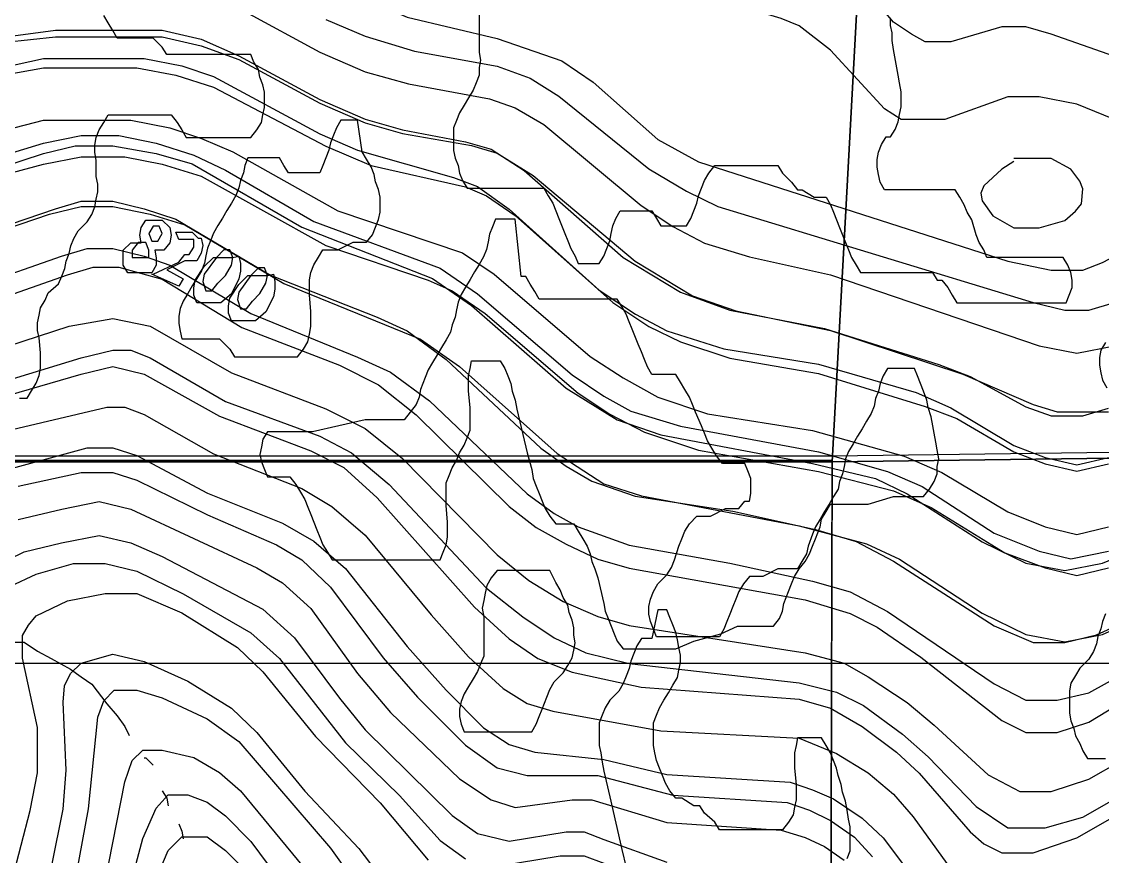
# Model space of a CAD drawing. Extents: x -0.82 to 6.83, y -0.63 to 7.9.
# Drawn here: x 1.383 to 1.7625, y 4.6233 to 4.9164 of the extents above; entities that cross this region are included whole.
import ezdxf

# ---------------------------------------------------------------- set-up
doc = ezdxf.new("R2010")
doc.units = 0
for name, color, linetype in [('Elevations', 7, 'CONTINUOUS'), ('Grid', 7, 'CONTINUOUS'), ('topo', 7, 'CONTINUOUS'), ('topo_grid', 7, 'CONTINUOUS'), ('water', 7, 'CONTINUOUS'), ('white', 7, 'CONTINUOUS')]:
    doc.layers.add(name, color=color, linetype=linetype)

msp = doc.modelspace()

# ---------------------------------------------------------------- linework, layer by layer
at = {"layer": 'Elevations', "color": 1}
for points in [[(1.432391, 4.846686), (1.435026, 4.844041), (1.435553, 4.841395), (1.435026, 4.838749), (1.432917, 4.836103), (1.431335, 4.836103), (1.429753, 4.836103), (1.43028, 4.833457), (1.43028, 4.830811), (1.428697, 4.828166), (1.426589, 4.828166), (1.42448, 4.828166), (1.421845, 4.828166), (1.420262, 4.828166), (1.41868, 4.830811), (1.41868, 4.833457), (1.41868, 4.836103), (1.421318, 4.838749), (1.425008, 4.838749), (1.424482, 4.841395), (1.425008, 4.844041), (1.42659, 4.846686), (1.428173, 4.846686), (1.430281, 4.846686)], [(1.427646, 4.84195), (1.428699, 4.839305), (1.430808, 4.839305), (1.43239, 4.84195), (1.43239, 4.84195), (1.431334, 4.844596), (1.429225, 4.844596), (1.427643, 4.84195)], [(1.445045, 4.840363), (1.446098, 4.840363), (1.446624, 4.837717), (1.446098, 4.835071), (1.444518, 4.832425), (1.442936, 4.832425), (1.440298, 4.832425), (1.433972, 4.82925), (1.439771, 4.826075), (1.438189, 4.82343), (1.428698, 4.827663), (1.429224, 4.827663), (1.438187, 4.831896), (1.440296, 4.834542), (1.441878, 4.834542), (1.443461, 4.837188), (1.443461, 4.839834), (1.441878, 4.839834), (1.43977, 4.839834), (1.438187, 4.839834), (1.437134, 4.84248), (1.43977, 4.84248), (1.442934, 4.84248)], [(1.422901, 4.83351), (1.424481, 4.83351), (1.425536, 4.83351), (1.426589, 4.83351), (1.427645, 4.83351), (1.427645, 4.836156), (1.426589, 4.838802), (1.423954, 4.838802), (1.421845, 4.836156), (1.421845, 4.83351)], [(1.447681, 4.821895), (1.44979, 4.821895), (1.451898, 4.824541), (1.454534, 4.827187), (1.456642, 4.830891), (1.457169, 4.833537), (1.456116, 4.836183), (1.454007, 4.836183), (1.451372, 4.833537), (1.447154, 4.827716), (1.446627, 4.82507)], [(1.45928, 4.834039), (1.459809, 4.831394), (1.459809, 4.828748), (1.45928, 4.826102), (1.456645, 4.82081), (1.452955, 4.817635), (1.449791, 4.817635), (1.4461, 4.817635), (1.44452, 4.817635), (1.443465, 4.820281), (1.443465, 4.822927), (1.443991, 4.825573), (1.447155, 4.830335), (1.450318, 4.83351), (1.454009, 4.83351), (1.457172, 4.83351)], [(1.471407, 4.827716), (1.471933, 4.82507), (1.471933, 4.822424), (1.471407, 4.819778), (1.468772, 4.814487), (1.465081, 4.811312), (1.461918, 4.811312), (1.458227, 4.811312), (1.456644, 4.811312), (1.455591, 4.813958), (1.455591, 4.816603), (1.456118, 4.819249), (1.459281, 4.824012), (1.462445, 4.827187), (1.466135, 4.827187), (1.469299, 4.827187)], [(1.459808, 4.815571), (1.461917, 4.815571), (1.464026, 4.818217), (1.466661, 4.820863), (1.46877, 4.824567), (1.469296, 4.827213), (1.46824, 4.829859), (1.466132, 4.829859), (1.463496, 4.827213), (1.459278, 4.821392), (1.458752, 4.818746)]]:
    msp.add_lwpolyline(points, close=True, dxfattribs=at)
at = {"layer": 'Grid', "color": 1}
for points in [[(0.841862, 4.762337), (0.850825, 4.967945), (0.860316, 5.174108), (0.869279, 5.379743), (0.878242, 5.585879), (1.086508, 5.582175), (1.295302, 5.578471), (1.503572, 5.575296), (1.712366, 5.571592), (1.700767, 5.369133), (1.68969, 5.166674), (1.678618, 4.964214), (1.667546, 4.761755), (1.460861, 4.761755), (1.254704, 4.761755), (1.048547, 4.761755)], [(1.667547, 4.761808), (1.67862, 4.964267), (1.689692, 5.166726), (1.700764, 5.369186), (1.712363, 5.571645), (1.919575, 5.575349), (2.127314, 5.579053), (2.335057, 5.583286), (2.542269, 5.586991), (2.529615, 5.383473), (2.516434, 5.180485), (2.503776, 4.976967), (2.490595, 4.77345), (2.284965, 4.770804), (2.078807, 4.767629), (1.873178, 4.764454)], [(1.664384, 3.930329), (1.665437, 4.136492), (1.666493, 4.342629), (1.667019, 4.55038), (1.667546, 4.761808), (1.873176, 4.764454), (2.078806, 4.767629), (2.284963, 4.770804), (2.490593, 4.77345), (2.488484, 4.564667), (2.487958, 4.534081), (2.486375, 4.356916), (2.485849, 4.325828), (2.484267, 4.148663), (2.48374, 4.117548), (2.482158, 3.940938), (2.277582, 3.938293), (2.073007, 3.935647), (1.868431, 3.933001)], [(0.839226, 3.927683), (0.840279, 4.134375), (0.841335, 4.341068), (0.841861, 4.548792), (0.841861, 4.762337), (1.048545, 4.762337), (1.254703, 4.762337), (1.46086, 4.762337), (1.667545, 4.762337), (1.667016, 4.550909), (1.66649, 4.343158), (1.665436, 4.137021), (1.664381, 3.930858), (1.457697, 3.930858), (1.25154, 3.930858), (1.045382, 3.930858)]]:
    msp.add_lwpolyline(points, close=True, dxfattribs=at)
for points in [[(2.529613, 5.383394), (2.516432, 5.180405), (2.503779, 4.976888), (2.490597, 4.77337), (2.284967, 4.770725), (2.07881, 4.76755), (1.873176, 4.764375), (1.667546, 4.761729), (1.460861, 4.761729), (1.254704, 4.761729), (1.048547, 4.761729), (0.841862, 4.761729), (0.635705, 4.761729), (0.429021, 4.761729), (0.222336, 4.761729), (0.015652, 4.761729), (0.006688, 4.761729)], [(0.006687, 4.763898), (0.01565, 4.763898), (0.222334, 4.763898), (0.429019, 4.763898), (0.635703, 4.763898), (0.84186, 4.763898), (1.048549, 4.763898), (1.254707, 4.763898), (1.460864, 4.763898), (1.667548, 4.763898), (1.873178, 4.766544)]]:
    msp.add_lwpolyline(points, dxfattribs=at)
at = {"layer": 'topo', "color": 2}
for points in [[(1.527824, 4.95334), (1.50568, 4.950694), (1.495662, 4.947519), (1.492499, 4.944873), (1.49039, 4.941698), (1.489864, 4.936936), (1.490917, 4.93429), (1.495662, 4.928998), (1.501462, 4.925294), (1.518334, 4.917886), (1.549969, 4.910478), (1.57264, 4.90254), (1.583712, 4.895132), (1.606384, 4.875023), (1.62062, 4.867086), (1.729237, 4.832293), (1.744527, 4.829118), (1.755599, 4.829118), (1.762453, 4.831764), (1.777743, 4.839701)], [(1.775634, 4.878331), (1.75349, 4.887326), (1.740309, 4.889972), (1.729237, 4.889972), (1.707092, 4.882035), (1.69602, 4.882035), (1.691802, 4.882035), (1.686002, 4.885739), (1.667022, 4.906376), (1.655949, 4.914843), (1.649623, 4.917489), (1.640659, 4.920135), (1.614293, 4.920135), (1.603221, 4.922781), (1.594785, 4.928072), (1.576331, 4.945006), (1.567368, 4.950297), (1.561041, 4.952943), (1.549969, 4.952943), (1.527824, 4.950297), (1.527824, 4.953472), (1.527824, 4.953472)], [(1.76878, 4.903466), (1.744527, 4.911933), (1.735563, 4.914579), (1.727128, 4.914579), (1.7092, 4.909287), (1.700237, 4.909287), (1.695493, 4.911933), (1.689165, 4.916166), (1.671766, 4.936804)], [(1.46139, 4.91995), (1.487752, 4.905662), (1.50357, 4.898783), (1.51886, 4.89455), (1.547331, 4.889258), (1.556295, 4.886083), (1.566312, 4.880262), (1.600583, 4.851793), (1.611655, 4.844385), (1.622727, 4.838564), (1.638544, 4.833801), (1.667021, 4.827451), (1.740307, 4.80258), (1.753488, 4.799935), (1.766669, 4.80258)], [(1.489863, 4.917119), (1.503573, 4.911298), (1.520972, 4.906006), (1.54997, 4.900714), (1.56157, 4.896481), (1.571587, 4.890131), (1.603222, 4.864731), (1.616403, 4.856794), (1.627475, 4.851502), (1.738201, 4.817741), (1.749273, 4.815095), (1.757709, 4.815095), (1.766672, 4.817741)], [(1.359628, 4.907276), (1.394954, 4.91098), (1.417103, 4.91098), (1.432393, 4.91098), (1.446101, 4.907805), (1.459282, 4.903043), (1.487753, 4.887697), (1.503571, 4.880818), (1.516752, 4.877114), (1.541005, 4.87288), (1.549968, 4.870234), (1.562622, 4.862297), (1.598475, 4.83224), (1.618515, 4.820069), (1.633805, 4.814778), (1.667021, 4.807899), (1.713419, 4.792553), (1.738199, 4.781969), (1.746635, 4.779324), (1.755598, 4.779324), (1.764562, 4.779324)], [(1.36332, 4.909102), (1.394954, 4.913335), (1.41499, 4.913335), (1.432393, 4.913335), (1.446102, 4.91016), (1.459283, 4.904339), (1.487754, 4.888993), (1.503571, 4.882114), (1.516753, 4.87841), (1.538897, 4.874177), (1.54786, 4.871531), (1.559459, 4.864123), (1.594258, 4.833537), (1.614297, 4.821366), (1.631696, 4.815016), (1.664913, 4.808666), (1.704983, 4.795966), (1.716055, 4.791733), (1.735564, 4.781149), (1.744527, 4.777974), (1.755599, 4.777974), (1.764562, 4.78062)], [(1.359632, 4.896587), (1.39074, 4.903466), (1.40603, 4.903466), (1.42607, 4.903466), (1.439251, 4.90082), (1.450323, 4.897116), (1.487757, 4.877008), (1.500938, 4.871187), (1.534682, 4.861662), (1.543118, 4.858487), (1.55419, 4.850549), (1.585825, 4.82208), (1.598479, 4.813614), (1.609555, 4.807793), (1.62959, 4.801443), (1.662807, 4.796151), (1.697078, 4.786097), (1.709205, 4.780805), (1.731349, 4.767576), (1.742421, 4.763343), (1.753493, 4.760697), (1.764565, 4.763343)], [(1.358571, 4.894364), (1.390734, 4.900185), (1.406024, 4.900185), (1.423423, 4.900185), (1.437135, 4.897539), (1.450316, 4.893306), (1.48986, 4.872669), (1.505677, 4.865789), (1.538894, 4.858381), (1.546276, 4.855206), (1.556293, 4.848327), (1.590564, 4.817741), (1.603222, 4.809274), (1.614294, 4.803983), (1.631693, 4.798162), (1.662801, 4.79287), (1.700236, 4.781229), (1.711308, 4.776995), (1.731343, 4.765354), (1.742415, 4.76112), (1.753487, 4.758474), (1.764559, 4.76112)], [(1.357522, 4.873251), (1.390739, 4.881717), (1.406029, 4.881717), (1.421323, 4.881717), (1.435033, 4.879071), (1.446105, 4.875367), (1.457177, 4.870605), (1.494084, 4.849967), (1.537844, 4.835151), (1.548917, 4.827742), (1.582661, 4.798744), (1.59426, 4.791336), (1.606386, 4.784456), (1.623791, 4.778636), (1.660698, 4.772815), (1.692859, 4.763819), (1.70604, 4.757998), (1.729239, 4.74424), (1.74242, 4.738948), (1.753492, 4.736302), (1.764564, 4.738948)], [(1.350665, 4.86153), (1.390736, 4.8737), (1.403917, 4.876346), (1.417103, 4.876346), (1.430284, 4.8737), (1.443465, 4.869467), (1.454537, 4.864175), (1.485645, 4.846184), (1.529933, 4.82978), (1.543114, 4.820784), (1.576331, 4.792315), (1.587403, 4.784906), (1.596893, 4.779615), (1.614297, 4.774323), (1.662803, 4.765327), (1.687057, 4.758448), (1.699183, 4.753156), (1.724491, 4.736752), (1.740308, 4.730402), (1.751381, 4.727756), (1.764562, 4.730402)], [(1.33274, 4.851052), (1.390737, 4.870102), (1.401809, 4.872748), (1.41499, 4.872748), (1.430285, 4.870102), (1.442939, 4.866398), (1.481427, 4.844173), (1.527298, 4.826181), (1.541006, 4.816656), (1.574222, 4.787658), (1.592148, 4.776545), (1.607443, 4.771254), (1.660695, 4.7612), (1.682839, 4.755908), (1.693911, 4.750616), (1.720273, 4.733683), (1.735563, 4.726275), (1.749273, 4.723629), (1.762453, 4.726275), (1.775634, 4.731566)], [(1.354884, 4.856767), (1.390737, 4.866292), (1.403918, 4.868938), (1.419213, 4.868938), (1.432394, 4.866292), (1.446102, 4.862059), (1.489864, 4.837717), (1.525716, 4.825546), (1.534152, 4.821842), (1.545752, 4.813905), (1.578441, 4.785965), (1.589513, 4.778556), (1.601644, 4.772206), (1.620625, 4.765856), (1.662804, 4.758448), (1.689167, 4.751569), (1.702348, 4.745748), (1.728183, 4.729873), (1.742418, 4.724581), (1.75349, 4.721935), (1.764563, 4.724581)], [(1.731346, 4.867218), (1.727127, 4.864572), (1.720801, 4.858751), (1.719745, 4.856106), (1.720272, 4.85346), (1.723963, 4.848168), (1.731344, 4.843935), (1.740307, 4.843935), (1.749271, 4.846581), (1.752961, 4.849756), (1.75507, 4.852401), (1.755596, 4.857693), (1.754543, 4.860339), (1.751379, 4.864572), (1.744525, 4.868276), (1.735562, 4.868276), (1.731345, 4.868276), (1.731346, 4.868276), (1.731346, 4.868276)], [(1.337483, 4.831103), (1.394953, 4.850682), (1.403916, 4.853328), (1.414988, 4.853328), (1.426066, 4.850682), (1.437137, 4.846978), (1.470353, 4.827398), (1.507788, 4.812582), (1.518332, 4.807819), (1.532041, 4.797765), (1.565258, 4.76665), (1.574221, 4.7603), (1.583184, 4.755008), (1.598474, 4.749717), (1.632749, 4.744425), (1.661748, 4.738075), (1.675983, 4.733842), (1.689164, 4.726963), (1.72449, 4.704208), (1.738198, 4.698388), (1.74927, 4.698388), (1.760343, 4.701033), (1.775633, 4.707913)], [(1.335378, 4.829171), (1.392847, 4.84875), (1.40392, 4.851396), (1.414992, 4.851396), (1.428177, 4.84875), (1.440304, 4.845046), (1.475102, 4.824409), (1.523081, 4.804829), (1.53679, 4.795304), (1.571061, 4.764719), (1.587405, 4.754135), (1.600586, 4.749902), (1.655951, 4.739319), (1.679678, 4.732969), (1.691277, 4.727677), (1.720275, 4.708627), (1.735566, 4.701219), (1.749274, 4.698573), (1.762455, 4.701219), (1.775636, 4.707039)], [(1.339594, 4.813931), (1.397064, 4.834039), (1.406027, 4.836685), (1.414989, 4.836685), (1.426066, 4.834039), (1.435029, 4.830864), (1.4635, 4.813931), (1.500934, 4.798585), (1.512534, 4.793294), (1.526242, 4.783239), (1.560513, 4.750563), (1.570004, 4.743684), (1.578439, 4.738922), (1.596366, 4.732572), (1.631696, 4.726222), (1.660694, 4.719872), (1.673875, 4.716168), (1.687056, 4.709288), (1.724491, 4.683888), (1.735563, 4.678068), (1.746635, 4.678068), (1.757707, 4.680713), (1.803582, 4.706113)], [(1.346447, 4.808957), (1.399172, 4.827478), (1.408139, 4.830124), (1.417103, 4.830124), (1.432393, 4.82589), (1.460337, 4.808957), (1.494608, 4.795728), (1.508317, 4.788849), (1.521498, 4.778265), (1.554187, 4.746118), (1.563677, 4.73871), (1.574222, 4.732889), (1.585294, 4.727598), (1.596367, 4.724423), (1.658059, 4.71331), (1.673876, 4.708548), (1.683366, 4.703785), (1.698657, 4.693202), (1.727128, 4.670977), (1.735564, 4.666743), (1.746636, 4.666743), (1.757708, 4.670448), (1.802001, 4.697329)], [(1.35119, 4.793611), (1.399696, 4.809486), (1.414986, 4.812132), (1.428168, 4.809486), (1.456643, 4.793082), (1.48986, 4.780382), (1.503568, 4.773503), (1.516749, 4.762919), (1.549966, 4.729185), (1.561038, 4.720189), (1.573164, 4.712781), (1.585291, 4.707489), (1.596363, 4.704314), (1.658055, 4.694789), (1.671764, 4.691085), (1.6802, 4.686323), (1.693908, 4.677327), (1.703398, 4.669389), (1.722379, 4.651927), (1.733451, 4.646106), (1.744523, 4.646106), (1.757704, 4.650339), (1.768777, 4.656689)], [(1.358574, 4.784562), (1.403917, 4.798321), (1.414989, 4.800966), (1.421317, 4.800966), (1.428171, 4.798321), (1.454537, 4.782975), (1.487754, 4.770804), (1.498826, 4.764983), (1.512007, 4.753871), (1.546278, 4.71749), (1.558932, 4.707436), (1.570004, 4.700028), (1.581076, 4.694736), (1.596366, 4.691032), (1.655949, 4.684153), (1.669131, 4.680978), (1.678621, 4.676215), (1.692329, 4.666161), (1.701292, 4.658224), (1.718164, 4.640761), (1.729236, 4.633353), (1.735563, 4.633353), (1.742418, 4.633353), (1.755599, 4.637057), (1.771416, 4.646053)], [(1.363845, 4.780964), (1.403916, 4.792606), (1.414988, 4.795251), (1.426061, 4.792606), (1.452427, 4.777789), (1.48459, 4.765618), (1.496188, 4.759797), (1.507788, 4.749214), (1.542059, 4.710717), (1.554186, 4.699605), (1.564203, 4.692725), (1.57633, 4.687963), (1.600583, 4.682671), (1.655949, 4.678438), (1.667021, 4.675263), (1.678093, 4.668913), (1.690219, 4.659917), (1.698128, 4.652509), (1.716054, 4.631871), (1.720799, 4.627638), (1.727126, 4.624463), (1.738198, 4.624463), (1.753488, 4.629755), (1.776687, 4.642984)], [(1.379666, 4.773106), (1.412882, 4.781043), (1.419209, 4.781043), (1.426063, 4.778398), (1.450321, 4.764639), (1.481429, 4.752468), (1.491973, 4.746118), (1.503573, 4.736064), (1.526772, 4.708124), (1.539953, 4.693308), (1.552079, 4.682195), (1.560515, 4.676903), (1.569478, 4.674258), (1.60744, 4.667378), (1.655951, 4.664733), (1.669132, 4.659441), (1.680204, 4.652562), (1.689167, 4.645153), (1.696022, 4.637216), (1.712366, 4.614462)], [(1.370699, 4.757178), (1.406025, 4.766703), (1.414988, 4.766703), (1.423423, 4.764057), (1.448209, 4.750828), (1.474571, 4.740245), (1.485643, 4.733895), (1.496715, 4.72437), (1.518332, 4.696959), (1.53204, 4.681613), (1.545222, 4.668384), (1.554185, 4.662563), (1.563148, 4.659917), (1.587401, 4.657271), (1.609545, 4.65198), (1.652784, 4.649334), (1.660693, 4.646688), (1.668074, 4.643513), (1.678092, 4.636634), (1.685473, 4.629755), (1.692327, 4.620759)], [(1.381772, 4.753289), (1.403916, 4.758051), (1.414988, 4.758051), (1.423424, 4.755405), (1.448209, 4.743234), (1.472463, 4.732651), (1.481426, 4.727359), (1.491443, 4.717834), (1.509897, 4.692964), (1.522024, 4.679205), (1.538895, 4.662272), (1.549968, 4.654334), (1.560513, 4.651689), (1.585293, 4.651689), (1.611655, 4.644809), (1.65173, 4.642164), (1.659639, 4.639518), (1.66702, 4.635814), (1.675456, 4.629993), (1.681783, 4.623114)], [(1.381777, 4.741515), (1.397067, 4.745219), (1.410248, 4.747865), (1.42132, 4.745219), (1.465613, 4.724581), (1.474576, 4.71929), (1.484594, 4.710294), (1.500939, 4.68754), (1.512538, 4.673781), (1.536791, 4.650498), (1.547863, 4.64309), (1.556299, 4.640444), (1.576334, 4.64309), (1.583189, 4.64309), (1.609551, 4.635152), (1.649626, 4.632506), (1.658062, 4.62986), (1.664916, 4.626685), (1.67177, 4.621923)], [(1.372812, 4.724872), (1.383884, 4.730164), (1.397065, 4.733339), (1.410246, 4.735985), (1.421318, 4.733339), (1.432391, 4.728576), (1.46772, 4.710056), (1.478793, 4.700001), (1.49461, 4.678835), (1.503573, 4.667722), (1.534153, 4.637666), (1.543116, 4.631316), (1.554189, 4.62867), (1.574224, 4.631845), (1.580552, 4.631845), (1.587405, 4.629199), (1.609549, 4.621261)], [(1.379125, 4.718125), (1.388088, 4.722359), (1.40127, 4.726063), (1.412342, 4.726063), (1.423414, 4.723417), (1.439763, 4.71548), (1.463489, 4.701721), (1.473507, 4.692725), (1.496705, 4.663198), (1.515686, 4.644677), (1.529922, 4.628802), (1.538885, 4.622452)], [(1.379665, 4.61507), (1.385991, 4.639412), (1.388627, 4.652641), (1.388627, 4.668516), (1.383354, 4.692858), (1.383354, 4.700795), (1.385463, 4.704499), (1.388098, 4.707674), (1.39917, 4.712966), (1.412351, 4.715612), (1.423423, 4.715612), (1.439241, 4.708733), (1.458753, 4.696562), (1.467716, 4.688095), (1.48617, 4.665341), (1.508841, 4.642058), (1.525713, 4.621949)], [(1.389674, 4.600254), (1.397583, 4.639809), (1.398636, 4.653567), (1.397583, 4.67738), (1.39811, 4.6832), (1.400219, 4.687434), (1.403909, 4.691138), (1.414982, 4.694313), (1.426054, 4.691667), (1.441344, 4.684788), (1.456638, 4.675263), (1.465602, 4.666796), (1.482473, 4.646159), (1.501454, 4.62605), (1.523071, 4.597581)], [(1.399162, 4.599883), (1.406543, 4.639968), (1.409707, 4.672114), (1.411816, 4.677935), (1.415507, 4.681639), (1.423415, 4.681639), (1.432378, 4.678994), (1.448196, 4.671585), (1.459272, 4.663648), (1.491434, 4.626209), (1.523069, 4.581918)], [(1.406551, 4.585172), (1.419205, 4.649493), (1.42184, 4.656901), (1.425531, 4.660605), (1.432385, 4.660605), (1.443457, 4.657959), (1.452425, 4.652668), (1.459806, 4.646318), (1.48195, 4.619436)], [(1.42131, 4.613721), (1.425528, 4.629596), (1.430273, 4.640179), (1.434491, 4.644942), (1.441345, 4.644942), (1.4482, 4.642296), (1.454532, 4.637533), (1.463495, 4.628538), (1.475621, 4.612133)], [(1.430275, 4.615335), (1.434493, 4.625389), (1.439238, 4.630151), (1.443456, 4.630151), (1.448201, 4.630151), (1.454532, 4.625389), (1.461386, 4.61851)], [(1.549957, 4.619806), (1.572102, 4.62351), (1.580537, 4.62351), (1.587392, 4.620865)]]:
    msp.add_lwpolyline(points, dxfattribs=at)
at = {"layer": 'topo_grid', "color": 7}
msp.add_lwpolyline([(1.187215, 4.691138), (1.22465, 4.691138), (1.261561, 4.691138), (1.298996, 4.691138), (1.33643, 4.691138), (1.373337, 4.691138), (1.410772, 4.691138), (1.447683, 4.691138), (1.485118, 4.691138), (1.522025, 4.691138), (1.559459, 4.691138), (1.596894, 4.691138), (1.633805, 4.691138), (1.671239, 4.691138), (1.708147, 4.691138), (1.745581, 4.691138), (1.782488, 4.691138)], dxfattribs=at)
at = {"layer": 'water', "color": 4}
for points in [[(1.360684, 4.70487), (1.362264, 4.70487), (1.372282, 4.701695), (1.380191, 4.69852), (1.383881, 4.69852), (1.388627, 4.695345), (1.393372, 4.692699), (1.400226, 4.688995), (1.403917, 4.686349), (1.407607, 4.683703), (1.41288, 4.676824), (1.416571, 4.672591), (1.419206, 4.668886), (1.420788, 4.665711)], [(1.426063, 4.657933), (1.426589, 4.657933), (1.429227, 4.655287)], [(1.432391, 4.646344), (1.433973, 4.643698), (1.4345, 4.641052)], [(1.43819, 4.634729), (1.439246, 4.632083), (1.439772, 4.629437)]]:
    msp.add_lwpolyline(points, dxfattribs=at)
at = {"layer": 'white', "color": 7}
for points in [[(1.382307, 4.784139), (1.384942, 4.784139), (1.386525, 4.786785), (1.388107, 4.789431), (1.38916, 4.792076), (1.389686, 4.794722), (1.389686, 4.797368), (1.389686, 4.800014), (1.38916, 4.805306), (1.388633, 4.807951), (1.388633, 4.810597), (1.38916, 4.813243), (1.389686, 4.815889), (1.391269, 4.818535), (1.392322, 4.821181), (1.396013, 4.824356), (1.397068, 4.827001), (1.398121, 4.829647), (1.398648, 4.832293), (1.399704, 4.834939), (1.40023, 4.837585), (1.401283, 4.840231), (1.402865, 4.842876), (1.406029, 4.846051), (1.407609, 4.848697), (1.408665, 4.851343), (1.409191, 4.853989), (1.409718, 4.856635), (1.409718, 4.859281), (1.409191, 4.861926), (1.409191, 4.867747), (1.408665, 4.870393), (1.408665, 4.873039), (1.409191, 4.875685), (1.410244, 4.878331), (1.411826, 4.880976), (1.413409, 4.883622), (1.416044, 4.883622), (1.418679, 4.883622), (1.421317, 4.883622), (1.423952, 4.883622), (1.426588, 4.883622), (1.429223, 4.883622), (1.431858, 4.883622), (1.433967, 4.883622), (1.435549, 4.883622), (1.437658, 4.880976), (1.43924, 4.878331), (1.440822, 4.875685), (1.442931, 4.875685), (1.44504, 4.875685), (1.447675, 4.875685), (1.45031, 4.875685), (1.452945, 4.875685), (1.455581, 4.875685), (1.458744, 4.875685), (1.460853, 4.875685), (1.463488, 4.875685), (1.465597, 4.878331), (1.467179, 4.880976), (1.467711, 4.883622), (1.468235, 4.886268), (1.468235, 4.888914), (1.468235, 4.89156), (1.467711, 4.894206), (1.466653, 4.896851), (1.466126, 4.899497), (1.464544, 4.902143), (1.463491, 4.904789), (1.46191, 4.904789), (1.459801, 4.904789), (1.457166, 4.904789), (1.454531, 4.904789), (1.451893, 4.904789), (1.446094, 4.904789), (1.443456, 4.904789), (1.440821, 4.904789), (1.438185, 4.904789), (1.436077, 4.904789), (1.433968, 4.904789), (1.432386, 4.907435), (1.429223, 4.91061), (1.427114, 4.91061), (1.425532, 4.91061), (1.423423, 4.91061), (1.420788, 4.91061), (1.418679, 4.91061), (1.41657, 4.91061), (1.414988, 4.913256), (1.413406, 4.915901), (1.411824, 4.918547)], [(1.543646, 4.918733), (1.543646, 4.916087), (1.543646, 4.913441), (1.543646, 4.910795), (1.543646, 4.905503), (1.544173, 4.902858), (1.543646, 4.900212), (1.543646, 4.897566), (1.542593, 4.89492), (1.541538, 4.892274), (1.539955, 4.889628), (1.538373, 4.886983), (1.536791, 4.884337), (1.535738, 4.881691), (1.534682, 4.879045), (1.534682, 4.876399), (1.534682, 4.873753), (1.534682, 4.871108), (1.535209, 4.868462), (1.536264, 4.865816), (1.536791, 4.86317), (1.537844, 4.860524), (1.539426, 4.857878), (1.541008, 4.857878), (1.543117, 4.857878), (1.545752, 4.857878), (1.548388, 4.857878), (1.551023, 4.857878), (1.556823, 4.857878), (1.559458, 4.857878), (1.562093, 4.857878), (1.564202, 4.857878), (1.566311, 4.857878), (1.567893, 4.855233), (1.569475, 4.852587), (1.570531, 4.849941), (1.571584, 4.847295), (1.573693, 4.842003), (1.574746, 4.839358), (1.575801, 4.836712), (1.577384, 4.834066), (1.578437, 4.83142), (1.580545, 4.83142), (1.582128, 4.83142), (1.584236, 4.83142), (1.585819, 4.83142), (1.587401, 4.834066), (1.588456, 4.836712), (1.58951, 4.839358), (1.590036, 4.842003), (1.590563, 4.844649), (1.591618, 4.847295), (1.5932, 4.849941), (1.595309, 4.849941), (1.596891, 4.849941), (1.599, 4.849941), (1.601109, 4.849941), (1.602691, 4.849941), (1.604273, 4.849941), (1.605855, 4.847295), (1.607438, 4.844649), (1.60902, 4.844649), (1.610602, 4.844649), (1.612711, 4.844649), (1.61482, 4.844649), (1.616402, 4.844649), (1.617984, 4.847295), (1.619037, 4.849941), (1.620093, 4.852587), (1.620619, 4.855233), (1.621675, 4.857878), (1.622728, 4.860524), (1.62431, 4.86317), (1.626419, 4.865816), (1.629054, 4.865816), (1.631163, 4.865816), (1.633798, 4.865816), (1.636962, 4.865816), (1.639597, 4.865816), (1.642233, 4.865816), (1.644341, 4.865816), (1.64645, 4.865816), (1.648559, 4.865816), (1.650141, 4.86317), (1.653304, 4.859995), (1.655418, 4.857349), (1.656995, 4.857349), (1.661217, 4.854703), (1.663326, 4.854703), (1.665434, 4.854703), (1.667017, 4.852058), (1.66807, 4.849412), (1.669125, 4.846766), (1.670178, 4.84412), (1.672287, 4.838828), (1.673343, 4.836183), (1.674396, 4.833537), (1.675978, 4.830891), (1.67756, 4.828245), (1.679669, 4.828245), (1.681778, 4.828245), (1.684413, 4.828245), (1.687048, 4.828245), (1.692848, 4.828245), (1.695484, 4.828245), (1.698119, 4.828245), (1.700228, 4.828245), (1.702865, 4.828245), (1.704448, 4.825599), (1.70603, 4.825599), (1.708139, 4.822953), (1.709721, 4.820308), (1.711303, 4.817662), (1.713938, 4.817662), (1.716047, 4.817662), (1.71921, 4.817662), (1.721848, 4.817662), (1.725011, 4.817662), (1.727646, 4.817662), (1.73081, 4.817662), (1.733973, 4.817662), (1.737137, 4.817662), (1.739772, 4.817662), (1.742408, 4.817662), (1.745043, 4.817662), (1.747681, 4.817662), (1.74979, 4.817662), (1.750843, 4.820308), (1.751896, 4.822953), (1.751896, 4.825599), (1.751369, 4.828245), (1.750316, 4.830891), (1.748734, 4.833537), (1.747152, 4.833537), (1.744516, 4.833537), (1.742418, 4.833537), (1.739255, 4.833537), (1.733982, 4.833537), (1.730819, 4.833537), (1.728183, 4.833537), (1.726074, 4.833537), (1.723963, 4.833537), (1.721854, 4.833537), (1.720798, 4.836183), (1.719216, 4.838828), (1.718163, 4.841474), (1.716581, 4.846766), (1.714999, 4.849412), (1.713946, 4.852058), (1.712363, 4.854703), (1.710781, 4.857349), (1.70867, 4.857349), (1.706561, 4.857349), (1.703923, 4.857349), (1.701288, 4.857349), (1.695488, 4.857349), (1.692853, 4.857349), (1.690218, 4.857349), (1.688109, 4.857349), (1.686, 4.857349), (1.684418, 4.859995), (1.683891, 4.862641), (1.683365, 4.865287), (1.683365, 4.867933), (1.683891, 4.870578), (1.684947, 4.873224), (1.686529, 4.87587), (1.688112, 4.87587), (1.689694, 4.878516), (1.690747, 4.881162), (1.691273, 4.883808), (1.6918, 4.886453), (1.6918, 4.889099), (1.6918, 4.891745), (1.691273, 4.89492), (1.690747, 4.897566), (1.689165, 4.906562), (1.688638, 4.909737), (1.688638, 4.912383), (1.688112, 4.915028), (1.688112, 4.917674)], [(1.763508, 4.803692), (1.761926, 4.801046), (1.7614, 4.7984), (1.7614, 4.795754), (1.761926, 4.793108), (1.762453, 4.790463), (1.764035, 4.787817)], [(1.672825, 4.622531), (1.673881, 4.625177), (1.673881, 4.627823), (1.673881, 4.630469), (1.673881, 4.633644), (1.673354, 4.63629), (1.672825, 4.639465), (1.672298, 4.64264), (1.671245, 4.645815), (1.670719, 4.648461), (1.669663, 4.651636), (1.669137, 4.654281), (1.668084, 4.656927), (1.667028, 4.659573), (1.665446, 4.662219), (1.663864, 4.664865), (1.662281, 4.664865), (1.660173, 4.664865), (1.65859, 4.664865), (1.657006, 4.664865), (1.655429, 4.664865), (1.654897, 4.662219), (1.65437, 4.659573), (1.65437, 4.656927), (1.65437, 4.654281), (1.654897, 4.648461), (1.654897, 4.645815), (1.654897, 4.643169), (1.65437, 4.640523), (1.653844, 4.637877), (1.652262, 4.635231), (1.650153, 4.632586), (1.648045, 4.632586), (1.645407, 4.632586), (1.642772, 4.632586), (1.640137, 4.632586), (1.636973, 4.632586), (1.634329, 4.632586), (1.63222, 4.632586), (1.630111, 4.632586), (1.628002, 4.632586), (1.626423, 4.635231), (1.622732, 4.638406), (1.62115, 4.641052), (1.619041, 4.641052), (1.614823, 4.643698), (1.612714, 4.643698), (1.610605, 4.646344), (1.609023, 4.64899), (1.60797, 4.651636), (1.606914, 4.654281), (1.605861, 4.656927), (1.605335, 4.659573), (1.604808, 4.662219), (1.604808, 4.664865), (1.604808, 4.667511), (1.604808, 4.670156), (1.605861, 4.672802), (1.606917, 4.675448), (1.608499, 4.678094), (1.610081, 4.68074), (1.611664, 4.683386), (1.613246, 4.686031), (1.613772, 4.688677), (1.614299, 4.691323), (1.614299, 4.693969), (1.613772, 4.696615), (1.613246, 4.699261), (1.612719, 4.701906), (1.611664, 4.704552), (1.610611, 4.707198), (1.609555, 4.709844), (1.607973, 4.709844), (1.60639, 4.709844), (1.604274, 4.69979), (1.604275, 4.69979), (1.602166, 4.69979), (1.600584, 4.69979), (1.599002, 4.697144), (1.597949, 4.694498), (1.596893, 4.691852), (1.596366, 4.689206), (1.595313, 4.686561), (1.594258, 4.683915), (1.592678, 4.681269), (1.589514, 4.678094), (1.587932, 4.675448), (1.586879, 4.672802), (1.585823, 4.670156), (1.585823, 4.667511), (1.585823, 4.664865), (1.585823, 4.662219), (1.58635, 4.659573), (1.586876, 4.656398), (1.587403, 4.653223), (1.589511, 4.644227), (1.593729, 4.625706), (1.595312, 4.619356)], [(1.763502, 4.708442), (1.762449, 4.705796), (1.761922, 4.70315), (1.760866, 4.700504), (1.76034, 4.697858), (1.759287, 4.695213), (1.757705, 4.692567), (1.754542, 4.689392), (1.752959, 4.686746), (1.751377, 4.6841), (1.750851, 4.681454), (1.750851, 4.678808), (1.750851, 4.676163), (1.750851, 4.673517), (1.751377, 4.670871), (1.752433, 4.668225), (1.752959, 4.665579), (1.754542, 4.662933), (1.755595, 4.660288), (1.757177, 4.657642), (1.759285, 4.657642), (1.761394, 4.657642), (1.763503, 4.657642)]]:
    msp.add_lwpolyline(points, dxfattribs=at)
for points in [[(1.500935, 4.88177), (1.498826, 4.88177), (1.496717, 4.88177), (1.495135, 4.88177), (1.493553, 4.879124), (1.4925, 4.876479), (1.491447, 4.873833), (1.49092, 4.871187), (1.489867, 4.868541), (1.488812, 4.865895), (1.487759, 4.863249), (1.48565, 4.863249), (1.483541, 4.863249), (1.481433, 4.863249), (1.47985, 4.863249), (1.478268, 4.863249), (1.476686, 4.863249), (1.475104, 4.865895), (1.473521, 4.868541), (1.471939, 4.868541), (1.469831, 4.868541), (1.467722, 4.868541), (1.465608, 4.868541), (1.464028, 4.868541), (1.462446, 4.868541), (1.46139, 4.865895), (1.460864, 4.863249), (1.459811, 4.860604), (1.459284, 4.857958), (1.458229, 4.855312), (1.456646, 4.852666), (1.455064, 4.85002), (1.453482, 4.847374), (1.4519, 4.844729), (1.450318, 4.842083), (1.449264, 4.839437), (1.448211, 4.836791), (1.447682, 4.834145), (1.447156, 4.831499), (1.446103, 4.828854), (1.44452, 4.826208), (1.442938, 4.823562), (1.441356, 4.820916), (1.439774, 4.81827), (1.438721, 4.815624), (1.438194, 4.812979), (1.438194, 4.810333), (1.438721, 4.807687), (1.439247, 4.805041), (1.44083, 4.805041), (1.442412, 4.805041), (1.44452, 4.805041), (1.446629, 4.805041), (1.448738, 4.805041), (1.450847, 4.805041), (1.452429, 4.805041), (1.456119, 4.801337), (1.457701, 4.798691), (1.45981, 4.798691), (1.461919, 4.798691), (1.464554, 4.798691), (1.467192, 4.798691), (1.469832, 4.798691), (1.472468, 4.798691), (1.475106, 4.798691), (1.477741, 4.798691), (1.47985, 4.798691), (1.481958, 4.801337), (1.48354, 4.803983), (1.484067, 4.806629), (1.484593, 4.809274), (1.484593, 4.81192), (1.484593, 4.814566), (1.484067, 4.820387), (1.484067, 4.823033), (1.484067, 4.825679), (1.484593, 4.828324), (1.485647, 4.83097), (1.487229, 4.833616), (1.488811, 4.836262), (1.491446, 4.836262), (1.494081, 4.836262), (1.499354, 4.838908), (1.501465, 4.838908), (1.5041, 4.838908), (1.506209, 4.841554), (1.507262, 4.844199), (1.508318, 4.846845), (1.508844, 4.849491), (1.508844, 4.852137), (1.508844, 4.854783), (1.508318, 4.857429), (1.507262, 4.860074), (1.506735, 4.86272), (1.505682, 4.865366), (1.5041, 4.868012), (1.502518, 4.870658), (1.500936, 4.88177)], [(1.556296, 4.846978), (1.554714, 4.846978), (1.552605, 4.846978), (1.550496, 4.846978), (1.54944, 4.846978), (1.548387, 4.844332), (1.547332, 4.841686), (1.546805, 4.83904), (1.546279, 4.836394), (1.545226, 4.833748), (1.543643, 4.831103), (1.542061, 4.828457), (1.540479, 4.825811), (1.538897, 4.823165), (1.537315, 4.820519), (1.536259, 4.817873), (1.535732, 4.815228), (1.535206, 4.812582), (1.534153, 4.809936), (1.533626, 4.80729), (1.532044, 4.804644), (1.530462, 4.801998), (1.52888, 4.799353), (1.527298, 4.796707), (1.525715, 4.794061), (1.524662, 4.791415), (1.52308, 4.787182), (1.522554, 4.784536), (1.521498, 4.78189), (1.519389, 4.779244), (1.51728, 4.776598), (1.515173, 4.776598), (1.512537, 4.776598), (1.509375, 4.776598), (1.506737, 4.776598), (1.503574, 4.776598), (1.48512, 4.772365), (1.481957, 4.772365), (1.478793, 4.772365), (1.476158, 4.772365), (1.473522, 4.772365), (1.470887, 4.772365), (1.4693, 4.772365), (1.467723, 4.769719), (1.467191, 4.767073), (1.466664, 4.764428), (1.467191, 4.761782), (1.468246, 4.759136), (1.4693, 4.75649), (1.471408, 4.75649), (1.472996, 4.75649), (1.475104, 4.75649), (1.477213, 4.75649), (1.479322, 4.753844), (1.480904, 4.751198), (1.482486, 4.748553), (1.483542, 4.745907), (1.484598, 4.743261), (1.486706, 4.737969), (1.487762, 4.735323), (1.488815, 4.732678), (1.490397, 4.730032), (1.49198, 4.727386), (1.494088, 4.727386), (1.496724, 4.727386), (1.499359, 4.727386), (1.501997, 4.727386), (1.50516, 4.727386), (1.507795, 4.727386), (1.510959, 4.727386), (1.514122, 4.727386), (1.516757, 4.727386), (1.519921, 4.727386), (1.522556, 4.727386), (1.525192, 4.727386), (1.527827, 4.727386), (1.529938, 4.727386), (1.530991, 4.730032), (1.532044, 4.732678), (1.532571, 4.735323), (1.532571, 4.737969), (1.532571, 4.740615), (1.532044, 4.746436), (1.532044, 4.749082), (1.532044, 4.751728), (1.532044, 4.754373), (1.5331, 4.757019), (1.534156, 4.759665), (1.535738, 4.762311), (1.536794, 4.764957), (1.538376, 4.767603), (1.539432, 4.770248), (1.540485, 4.772894), (1.540485, 4.77554), (1.540485, 4.778186), (1.540485, 4.780832), (1.539958, 4.786653), (1.539958, 4.789298), (1.539958, 4.791944), (1.540485, 4.79459), (1.541011, 4.797236), (1.542593, 4.797236), (1.544176, 4.797236), (1.546284, 4.797236), (1.547866, 4.797236), (1.549975, 4.797236), (1.551028, 4.797236), (1.55261, 4.79459), (1.553663, 4.791944), (1.554719, 4.789298), (1.555246, 4.786653), (1.556299, 4.783478), (1.556825, 4.780303), (1.560516, 4.764957), (1.562098, 4.759136), (1.562625, 4.755961), (1.563681, 4.753315), (1.564734, 4.750669), (1.565789, 4.748023), (1.566842, 4.745378), (1.568425, 4.742732), (1.570533, 4.740086), (1.572642, 4.740086), (1.574751, 4.740086), (1.57686, 4.740086), (1.578439, 4.73744), (1.580021, 4.734794), (1.581603, 4.732148), (1.582657, 4.729503), (1.583186, 4.726857), (1.584239, 4.724211), (1.585294, 4.721036), (1.587403, 4.71204), (1.587932, 4.709394), (1.588985, 4.706748), (1.590041, 4.704103), (1.591094, 4.701457), (1.592147, 4.698811), (1.594259, 4.696165), (1.595838, 4.696165), (1.598476, 4.696165), (1.601111, 4.696165), (1.603746, 4.696165), (1.606909, 4.696165), (1.609547, 4.696165), (1.61271, 4.696165), (1.619037, 4.698811), (1.628527, 4.701457), (1.634327, 4.704103), (1.637491, 4.704103), (1.640126, 4.704103), (1.642762, 4.704103), (1.64487, 4.704103), (1.646979, 4.704103), (1.649088, 4.706748), (1.650144, 4.709394), (1.65067, 4.71204), (1.652252, 4.716273), (1.653305, 4.718919), (1.654358, 4.721565), (1.655946, 4.724211), (1.658055, 4.726857), (1.659637, 4.729503), (1.660692, 4.732148), (1.661746, 4.734794), (1.663328, 4.739028), (1.663854, 4.741673), (1.665436, 4.744319), (1.667019, 4.746965), (1.669127, 4.746965), (1.671763, 4.746965), (1.674398, 4.746965), (1.677033, 4.746965), (1.680197, 4.746965), (1.68916, 4.749611), (1.691795, 4.749611), (1.694959, 4.749611), (1.697594, 4.749611), (1.699703, 4.749611), (1.701812, 4.752257), (1.703394, 4.754903), (1.70445, 4.757548), (1.70445, 4.760194), (1.704976, 4.76284), (1.70445, 4.766015), (1.703923, 4.768661), (1.703397, 4.771836), (1.70287, 4.774482), (1.702344, 4.777657), (1.701288, 4.780832), (1.700762, 4.783478), (1.699706, 4.786653), (1.698653, 4.789298), (1.6976, 4.791944), (1.696544, 4.79459), (1.694962, 4.79459), (1.692853, 4.79459), (1.690744, 4.79459), (1.689162, 4.79459), (1.687053, 4.79459), (1.685471, 4.791944), (1.684416, 4.789298), (1.683889, 4.786653), (1.682836, 4.784007), (1.682309, 4.781361), (1.681254, 4.778715), (1.679672, 4.776069), (1.678089, 4.773423), (1.676507, 4.770778), (1.674925, 4.768132), (1.673343, 4.765486), (1.672287, 4.76284), (1.671761, 4.760194), (1.671234, 4.757548), (1.670178, 4.754903), (1.669652, 4.752257), (1.66807, 4.749611), (1.666487, 4.746965), (1.664905, 4.744319), (1.663323, 4.741673), (1.661741, 4.739028), (1.660685, 4.736382), (1.659103, 4.732148), (1.658574, 4.729503), (1.656989, 4.726857), (1.655412, 4.724211), (1.653298, 4.724211), (1.651189, 4.724211), (1.648551, 4.724211), (1.643279, 4.721565), (1.640644, 4.721565), (1.638535, 4.721565), (1.636426, 4.718919), (1.634844, 4.716273), (1.633789, 4.713628), (1.632736, 4.710982), (1.63168, 4.708336), (1.630627, 4.70569), (1.629574, 4.703044), (1.627992, 4.700398), (1.625883, 4.700398), (1.623248, 4.700398), (1.62061, 4.700398), (1.617974, 4.700398), (1.615339, 4.700398), (1.612704, 4.700398), (1.610077, 4.700398), (1.607968, 4.700398), (1.605859, 4.700398), (1.604806, 4.703044), (1.603753, 4.70569), (1.603227, 4.708336), (1.603227, 4.710982), (1.603753, 4.713628), (1.604806, 4.716273), (1.606389, 4.718919), (1.609552, 4.722094), (1.611134, 4.72474), (1.612187, 4.727386), (1.613769, 4.732148), (1.614825, 4.734794), (1.615878, 4.73744), (1.61746, 4.740086), (1.620095, 4.742732), (1.622204, 4.742732), (1.624839, 4.742732), (1.630112, 4.745378), (1.632747, 4.745378), (1.634856, 4.745378), (1.636965, 4.748023), (1.638547, 4.748023), (1.639074, 4.750669), (1.639074, 4.753315), (1.639074, 4.755961), (1.638018, 4.758607), (1.636965, 4.761253), (1.634856, 4.761253), (1.633274, 4.761253), (1.631165, 4.761253), (1.629057, 4.761253), (1.626948, 4.763898), (1.625366, 4.766544), (1.623783, 4.76919), (1.622728, 4.771836), (1.621675, 4.774482), (1.619566, 4.779244), (1.61851, 4.78189), (1.617457, 4.784536), (1.615875, 4.787182), (1.614293, 4.789828), (1.612711, 4.792473), (1.610602, 4.792473), (1.608493, 4.792473), (1.606384, 4.792473), (1.604276, 4.792473), (1.602693, 4.795119), (1.601638, 4.797765), (1.600585, 4.800411), (1.599529, 4.803057), (1.59742, 4.808348), (1.596367, 4.810994), (1.595312, 4.81364), (1.593732, 4.816286), (1.59215, 4.818932), (1.590041, 4.818932), (1.587406, 4.818932), (1.585297, 4.818932), (1.582133, 4.818932), (1.576861, 4.818932), (1.574225, 4.818932), (1.571588, 4.818932), (1.568953, 4.818932), (1.566844, 4.818932), (1.564735, 4.818932), (1.563153, 4.821578), (1.561573, 4.824223), (1.559991, 4.826869), (1.558409, 4.826869), (1.556295, 4.846978)], [(1.568422, 4.723682), (1.565788, 4.723682), (1.563153, 4.723682), (1.560515, 4.723682), (1.557879, 4.723682), (1.554716, 4.723682), (1.552608, 4.723682), (1.549972, 4.723682), (1.547864, 4.721036), (1.546281, 4.71839), (1.545755, 4.715744), (1.545228, 4.713098), (1.544702, 4.710453), (1.545228, 4.707278), (1.545228, 4.701986), (1.545228, 4.698811), (1.545228, 4.696165), (1.545228, 4.693519), (1.544173, 4.690873), (1.54312, 4.688228), (1.541537, 4.685582), (1.539955, 4.682936), (1.538373, 4.68029), (1.537317, 4.677644), (1.536791, 4.674998), (1.536791, 4.672353), (1.537317, 4.669707), (1.538373, 4.667061), (1.539955, 4.667061), (1.541537, 4.667061), (1.544173, 4.667061), (1.546811, 4.667061), (1.549446, 4.667061), (1.552081, 4.667061), (1.554716, 4.667061), (1.557354, 4.667061), (1.559989, 4.667061), (1.562098, 4.667061), (1.56368, 4.669707), (1.564736, 4.672353), (1.565789, 4.674998), (1.567371, 4.679232), (1.568427, 4.681878), (1.570009, 4.684523), (1.573173, 4.687698), (1.574756, 4.690344), (1.576338, 4.69299), (1.576864, 4.695636), (1.577391, 4.698282), (1.576864, 4.700928), (1.576864, 4.703573), (1.576338, 4.706219), (1.575285, 4.708865), (1.574758, 4.711511), (1.573176, 4.714157), (1.57212, 4.716803), (1.570538, 4.719448), (1.568421, 4.723682)]]:
    msp.add_lwpolyline(points, close=True, dxfattribs=at)

doc.saveas('drawing.dxf')
